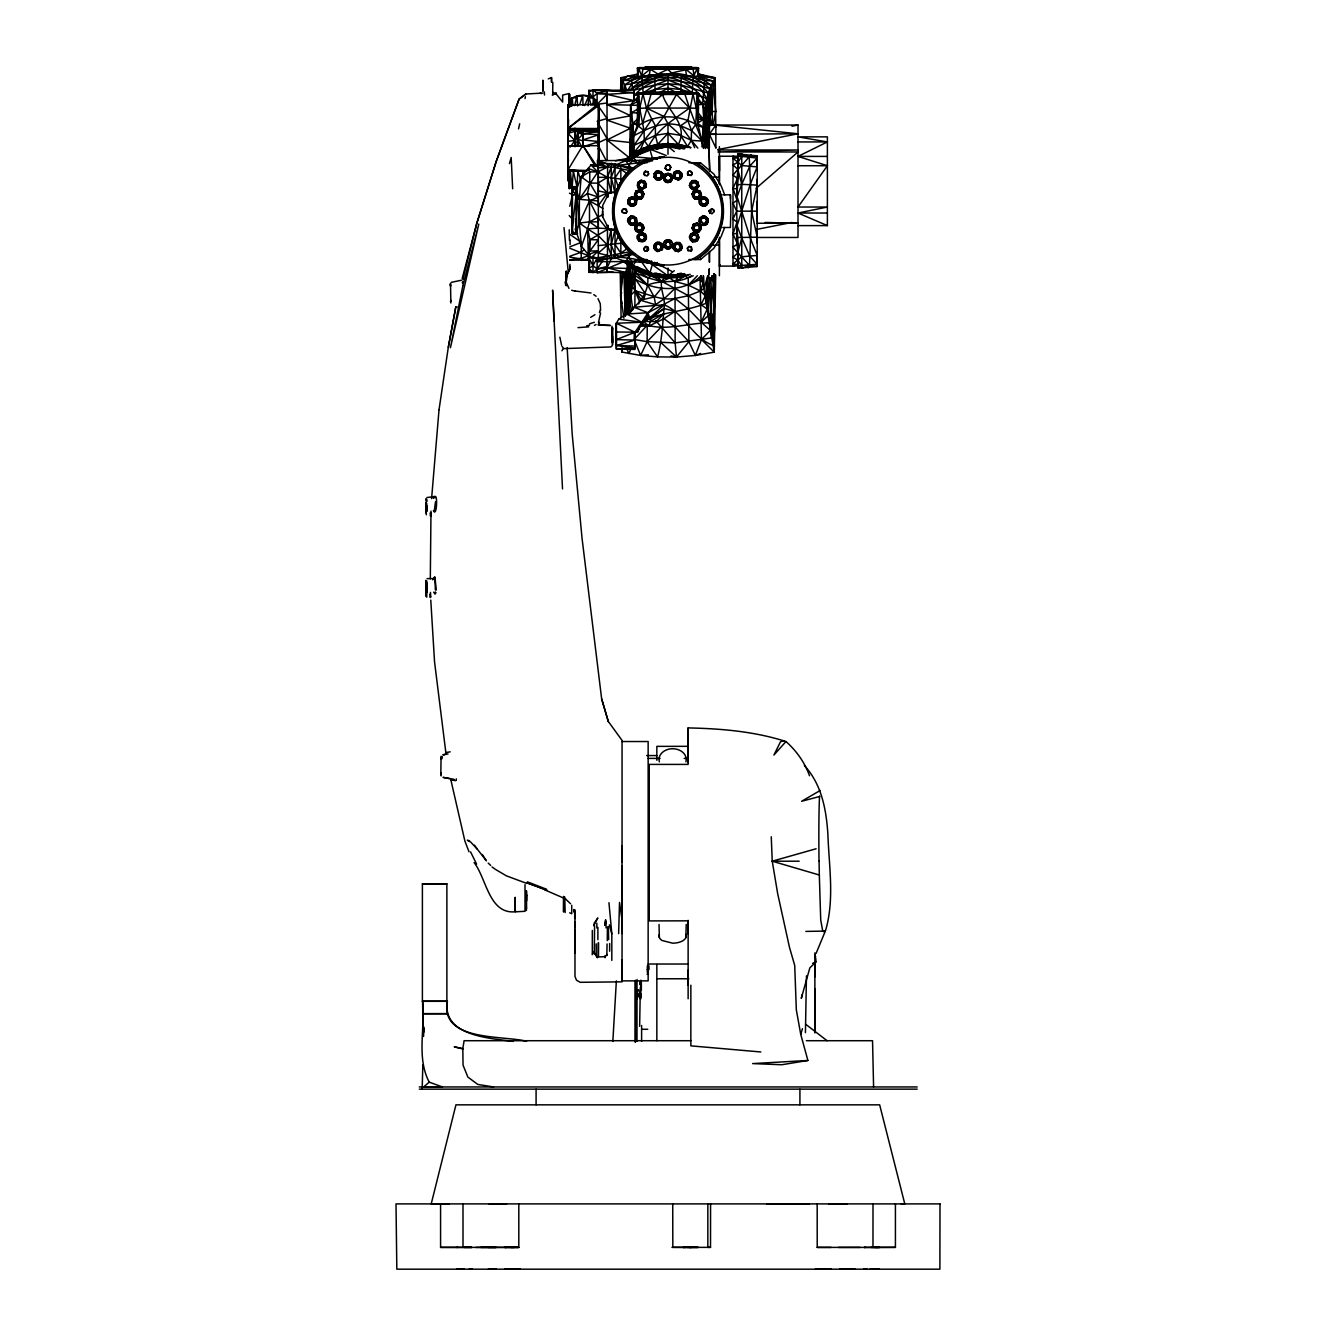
<?xml version="1.0" encoding="UTF-8"?>
<svg xmlns="http://www.w3.org/2000/svg" width="1336" height="1336" viewBox="0 0 1336 1336"><rect width="100%" height="100%" fill="white"/><g stroke="black" fill="none" stroke-linecap="round" stroke-linejoin="round"><path stroke-width="1.5" d="M422.393 1001.282L446.875 1001.282L446.875 883.781L422.393 883.781L422.393 1001.282L447.376 1001.282C442.066 1035.868 489.21 1038.139 513.007 1041.395M518.819 1203.903L518.802 1247.39L475.683 1247.423M526.568 894.669L526.568 908.346M567.917 180.293L567.917 105.277L597.943 104.124L599.179 105.11L598.912 131.429L574.981 131.312L567.95 133.349L567.917 180.293L569.821 184.485L569.604 180.577M570.088 266.465C570.188 271.442 565.529 274.999 566.38 280.527L566.898 274.782L570.088 268.97L569.887 264.328M576.2 190.347L576.183 187.107L571.875 186.606L571.891 196.075L571.875 186.606L576.234 186.723L576.417 232.481L579.356 222.978L589.493 200.968L587.489 193.503L589.76 183.082L589.76 171.876L588.157 168.453L597.843 171.977L607.462 177.321L620.856 179.057M576.234 190.514L576.234 186.723L576.601 233.149L572.192 233.065L571.875 186.606M576.484 232.998L572.075 232.915L572.142 187.341L573.344 171.075L567.917 169.989L567.917 145.858L599.179 145.657L599.163 161.489M576.551 191.298L576.551 187.424L572.259 187.508L572.259 233.149L576.601 233.149M574.981 952.952L574.981 930.106M574.981 927.685L574.981 921.89M574.981 146.81L575.014 130.277L567.917 128.456L567.917 105.277L571.674 106.295M577.703 146.309L577.72 130.861L575.048 131.73L574.981 145.724M582.863 176.987L582.863 171.041L567.917 169.989L567.917 126.92L567.95 133.349L574.914 140.497L576.066 145.908M599.079 160.036L598.227 124.181L599.179 105.11L598.912 131.429L568.067 129.943L567.917 128.456L599.179 105.11L598.261 131.529L582.863 133.8L582.863 146.826L582.897 131.329L582.813 146.876M597.877 939.692L597.893 927.384M599.062 160.637L599.179 105.11M588.809 255.126L588.859 272.36L607.078 272.327L607.028 260.487M612.506 327.788L612.506 344.688L612.506 327.788L612.472 329.658M622.042 959.966L622.042 981.843L580.225 982.311L576.501 980.24L574.981 976.482L574.981 909.816M622.042 933.513L622.042 866.062M622.042 861.92L622.042 845.688M615.311 160.788L629.607 157.965L630.592 104.976L633.999 100.634L633.999 90.147L632.412 87.675L631.711 80.243L637.606 76.185L637.539 68.052L659.733 66.8L698.461 68.052L698.294 76.119L693.033 77.321L672.409 73.697L638.007 76.436L624.697 84.853L624.38 90.681M623.561 261.388L647.793 277.788C649.38 296.392 632.763 309.952 618.768 319.204L616.313 323.245L616.347 348.98L634.984 348.045L634.984 335.854M635.368 1042.364L635.368 980.507M637.255 999.044L637.272 996.773M637.272 994.235L637.272 993.232M637.272 991.897L637.272 990.126L638.625 990.126L637.272 990.126L637.272 995.236M639.443 993.984L639.443 992.915L639.443 996.122M640.512 995.921L640.311 992.932L640.311 997.307L640.529 990.761L640.529 997.307L640.529 994.535M688.124 985.2L688.124 970.086M688.124 933.998L688.124 920.838L649.229 920.905L649.229 764.409L688.124 764.409L688.124 727.92C721.022 728.588 754.506 731.41 785.969 741.53C796.406 750.765 804.823 762.539 809.499 775.748M688.124 760.284L688.124 727.92M707.846 1203.903L707.83 1247.356L710.518 1247.373L710.568 1203.903M814.876 952.902L814.876 1031.108M872.976 1247.373L873.009 1203.903M865.494 1247.423L864.125 1247.44L895.421 1247.373L895.421 1203.903M425.967 502.586L426.334 514.828M426.802 511.304L426.718 503.355M566.28 285.804L566.297 273.763L566.28 278.139M567.917 175.016L568.501 145.457M567.934 162.374L567.917 169.989L570.288 172.043L567.917 172.678L567.917 145.858L588.892 146.325M568.368 108.867L567.917 105.277L567.917 128.456L599.146 128.523L598.144 148.747L599.012 161.122M576.801 187.741L572.192 187.424L572.075 232.915M576.868 232.781L576.801 233.883L572.443 233.733L572.192 187.424M576.217 190.163L576.234 186.723M625.098 90.998L588.859 90.38L588.825 96.042L588.859 92.017L593.05 89.896L607.028 89.796L607.028 139.963L629.607 157.965L632.813 123.413L630.592 104.976L637.873 101.419M604.991 925.163L605.609 919.919L604.991 925.163L606.076 921.473L606.026 927.902M607.062 943.951L606.828 955.541L606.761 954.288M640.529 995.37C640.529 987.521 640.529 1005.307 640.529 996.639M621.658 347.978L621.741 352.019L640.612 355.443L657.562 356.896C661.821 340.981 662.623 324.782 664.025 308.549C665.879 299.231 660.468 290.83 661.404 281.595L664.209 277.838L681.577 274.364M572.142 129.158L567.95 133.349L567.917 105.277L567.917 127.304M576.183 191.115L576.183 187.107L571.825 187.107L571.942 232.748L571.825 213.409M576.3 232.748L571.758 232.514L571.958 195.089L572.409 199.064M703.487 148.413L698.31 125.768L698.461 93.269L676.534 92.034L638.591 92.919L637.556 93.269L637.422 125.2L633.581 135.905L631.895 154.943L629.072 157.798M692.048 194.071L693.584 191.182L696.19 189.879L700.331 191.332L701.45 195.156L700.181 197.661L697.459 199.231L694.319 198.613L692.733 196.876L692.048 194.071L693.584 191.182L696.49 189.812M702.92 223.68L705.024 223.429L706.844 220.624L705.592 218.286L701.868 218.286L700.632 220.674L702.92 223.68L705.625 223.112L706.844 220.624M426.785 592.783L426.752 583.147M576.234 232.681L571.825 232.598L571.825 219.371M572.159 219.989L572.259 233.149L572.075 187.274C587.255 187.524 561.153 186.756 572.242 188.443M577.703 146.008L577.72 130.861L577.703 145.524M588.825 96.326L588.859 90.38L588.859 97.127M628.07 314.06L632.312 286.505L632.412 268.018L629.824 264.745L630.826 295.239L632.813 309.701M639.443 994.802C639.443 990.694 639.443 1001.582 639.443 994.802L640.295 994.585M647.325 969.518L647.325 972.307M425.95 505.993L425.933 509.868L426.067 501.768M588.825 96.092L588.859 92.017L597.125 104.325L607.028 102.972M609.617 951.215L609.667 943.533M634.85 307.531L635.184 270.256L623.261 261.221M637.272 990.945L638.224 990.176M634.316 331.745L634.149 339.461L647.108 341.665L657.562 356.896L676.5 357.046L695.355 355.443L714.259 352.153L709.165 322.861C688.708 322.794 668.033 330.911 647.259 325.199L647.108 341.665L640.612 355.443L648.361 354.775M568.435 161.021L567.967 153.206L567.917 172.678L570.288 171.325L586.187 171.175M607.279 940.594L607.412 927.1M639.76 984.682L639.794 981.643M680.892 93.136L681.176 75.384L697.993 76.453L711.186 85.103L712.656 124.649M629.306 314.027L634.049 307.247L664.126 304.775C684.55 313.158 692.232 337.674 712.84 345.289L714.226 273.913M719.336 183.533L719.403 146.593M552.703 91.933L552.82 82.415M631.978 252.554L615.028 258.332L598.328 259.284L598.344 163.042L615.028 163.994L631.978 169.772M427.069 508.782L427.102 506.945M620.639 91.432L620.822 77.738L637.94 73.998M577.703 131.396L582.83 132.932L582.897 131.329L582.83 132.932L577.703 132.732L577.703 131.396L575.014 130.277L599.196 129.124M609.299 229.926L616.531 229.942L609.299 229.926L602.603 216.683L602.77 205.293L609.299 192.401L616.497 192.417L609.299 192.401M624.613 90.664L624.697 84.853L620.822 77.738L624.43 77.956M629.406 219.672L630.308 223.112L632.529 223.747L635.101 222.127L634.867 219.121L632.83 217.684L629.523 219.371L633.164 217.785L635.051 219.421M700.866 200.517L701.767 203.957L703.989 204.608L705.909 203.74L706.811 201.252L705.441 199.031L702.719 198.647L700.866 200.517L703.087 198.53L705.709 199.248L706.861 201.636L705.625 203.99L701.767 203.957M806.46 975.848L805.424 1032.611M628.354 160.721L632.997 156.713L652.519 158.45L664.126 156.78L639.844 160.37L597.526 160.654L598.277 166.816L598.344 163.042L603.905 163.593M639.643 1026.315L640.328 987.237M694.67 147.678L691.296 140.347L691.463 130.494L687.906 120.758L692.983 94.004L698.461 93.269L651.1 92.201L637.556 93.269L662.572 94.555L692.983 94.004L696.323 108.283L698.31 125.768L702.92 127.204L705.458 148.58M655.725 320.724L661.287 326.936L647.108 341.665L675.148 342.884L711.504 337.958L715.311 296.809L714.142 281.913L707.779 275.817L707.228 309.117L709.165 322.861L714.877 274.431M715.729 275.066L714.259 352.153L701.483 339.544L700.081 279.491L701.049 275.917C683.665 293.202 655.425 291.164 635.602 279.308L633.865 279.491L632.312 286.505L641.347 300.066M569.487 106.195L569.604 100.3C576.183 93.52 589.56 93.52 596.123 100.3L596.207 104.074M594.32 952.451L594.57 925.731M719.469 237.274L719.436 266.114L732.996 266.098L737.806 264.595L732.996 263.877L741.764 256.796L757.211 255.426L750.114 237.708L737.088 196.642L738.207 154.041L757.211 155.828L757.211 266.499L738.207 268.252L736.704 211.155L738.123 156.228L719.436 156.228L719.469 184.819M756.894 170.34L757.211 166.883L741.764 165.53L737.956 162.19L732.996 164.946L737.806 169.338L732.996 175.183L737.555 178.423L732.996 188.343L737.288 188.994L738.207 154.041L741.764 156.412L757.211 158.032L756.794 166.065M569.437 240.447L569.22 229.809M422.176 1089.141L422.827 1064.842M423.562 1036.502L423.779 1028.403M569.52 106.83L569.604 100.3L569.904 105.995M597.359 166.749L597.526 160.654L607.396 163.911M685.886 937.588L686.22 924.445M709.717 251.352L709.433 262.274L709.132 252.053M426.769 511.27L426.769 505.542M563.642 896.372L563.575 912.037L563.608 896.723M616.364 980.875L612.84 1041.429M638.274 118.336L632.813 123.413L631.895 154.943L623.545 160.971M618.635 933.63L619.52 902.468L621.908 919.051M430.994 511.103L430.309 578.872M701.968 146.943C703.421 123.714 702.703 98.38 715.178 77.755L697.726 73.814L711.57 77.956L715.178 77.755L715.845 127.221M700.582 353.422L695.355 355.443L701.483 339.544L710.268 330.393L701.133 322.21L707.228 309.117L702.953 283.015L703.187 275.583M756.811 256.462L757.211 264.294L732.996 266.098L732.996 156.228L738.09 157.715L738.207 154.041L738.09 157.715L732.996 158.45L737.956 162.19M515.078 909.682L515.178 897.308L515.078 911.787C488.892 914.191 486.488 878.236 474.096 862.605M598.411 956.108L598.411 942.698L598.328 956.96L604.974 956.626L606.711 954.923M634.55 195.156L635.936 191.131L639.727 189.829L642.416 191.182L643.952 193.753L643.267 196.876L641.681 198.613L638.241 199.214L635.819 197.661L634.55 195.156L635.936 191.131M698.461 93.269L676.5 94.505L663.992 116.483L631.895 154.943L633.982 145.407L644.086 130.761L642.633 123.43L651.049 94.338L638.458 93.603L637.422 125.2L644.086 130.761L644.269 140.614L640.478 149.498L623.327 161.021M689.443 185.604L692.248 180.694L695.522 180.594L698.027 182.247L698.761 186.405L696.373 189.144L693.134 189.645L690.712 188.092L689.443 185.604L690.144 182.698L692.516 180.544M692.031 228.339L693.401 224.314L697.192 223.012L701.033 226.068L701.2 229.174L699.095 231.846L695.722 232.397L692.031 228.339L693.401 224.314M710.268 330.393L712.171 275.717M738.09 157.715L738.19 154.325L741.764 154.124L749.245 156.897L757.211 155.828M682.228 176.369L681.36 172.628L676.55 170.924L673.761 172.645L673.695 178.139L678.504 180.093L680.842 178.707L682.228 176.369L681.744 173.429L678.605 170.924M637.923 111.088L637.422 125.2L632.813 123.413L630.458 128.273L607.028 139.963L630.091 142.484L632.813 123.413L638.491 123.279M637.74 99.883L633.999 100.634L606.962 94.338L597.125 93.503L593.05 89.896L592.984 96.91L597.125 93.503L606.945 90.247L633.999 90.147L655.007 84.903L668 83.734L680.942 89.529L692.349 92.819L693.033 77.321L697.275 68.42L698.461 68.052L697.993 76.453L697.275 68.42L637.539 68.052L638.007 76.436L642.449 77.438L668 74.616L681.176 75.384L692.866 80.26L711.186 85.103M637.556 93.269L684.934 92.201L697.442 93.62L695.705 124.632L702.135 141.115L691.296 140.347L680.575 135.32L668 133.333L655.425 135.32L633.982 145.407L634.216 152.772C651.066 142.785 672.342 140.981 690.712 147.611M756.844 220.908L756.844 201.435M426.819 583.097L426.735 597.242M571.758 232.514L576.117 194.856L571.758 195.056L571.875 193.887M680.341 174.097L680.208 177.22L678.287 178.389L675.431 177.805L674.814 174.097L676.283 172.745L678.387 172.478L680.341 174.097L680.074 177.187L677.569 178.423L674.964 177.187M569.787 184.051L569.604 188.059L569.286 171.643L569.604 187.641L570.288 171.325L567.917 169.989L582.863 145.373L597.008 166.449M748.177 267.801L749.496 265.413L751.617 211.155L749.245 156.897L750.999 154.842M637.99 105.344L607.028 104.542L633.999 100.634L633.999 92.668L606.945 90.247L607.028 104.542L630.642 115.781L631.644 112.675L638.441 108.65M631.577 310.72L629.623 303.122L628.505 264.445L630.826 295.239L635.235 290.847C648.411 294.087 661.019 300.884 675.047 298.446L688.591 309.117L701.133 322.21L708.163 315.714L709.9 277.855L711.504 337.958M639.025 326.184L649.129 326.034L663.942 318.703L675.081 311.338L664.025 308.549L644.236 321.859L641.798 322.26L626.835 314.01L648.027 312.724L675.047 298.446L688.457 295.724L700.431 291.014L704.039 288.409L707.779 275.817L706.377 303.122C686.453 311.622 664.126 311.104 644.57 320.857M436.287 590.011L434.951 576.935M431.595 498.645L439.026 409.668M595.839 105.744L596.123 100.3L596.123 103.139M643.802 248.763L646.056 246.392L648.043 247.244L648.628 249.498L646.891 251.235L644.653 250.817L643.802 248.763L645.338 246.542L647.593 246.876L648.344 250.099L646.707 251.268L644.453 250.617L643.818 248.479M654.122 173.747L653.955 176.853L656.009 179.475L659.733 180.009L662.589 177.621L662.99 173.981L661.036 171.609L656.026 171.275L654.122 173.747L656.093 171.375L659.116 170.858M756.894 242.885L756.811 232.097M602.887 208.433L598.311 205.711L598.277 165.029L591.046 165.013L581.16 176.803L575.098 193.436M621.106 317.651L620.655 295.907L622.008 272.21M719.553 170.707L719.436 156.228M572.075 187.274L576.968 186.99L577.904 170.975L567.917 169.989L587.94 170.474M705.792 148.079L702.719 104.058L704.523 80.327L698.294 76.119L715.178 77.755L714.209 85.921M702.385 196.96L699.446 199.615L699.262 202.788L700.732 205.26L704.072 206.262L706.961 204.976L708.464 201.235L706.343 197.695L702.385 196.96L699.296 199.866L699.546 203.79L702.669 206.128L705.725 205.811L708.264 203.072L707.779 199.248L705.425 197.277L701.985 197.177M551.517 77.588L551.551 82.081L551.517 77.588L548.244 78.874M588.124 105.761L588.775 95.958L584.834 95.958M689.877 93.57L692.983 94.004L638.458 93.603L639.677 108.283L638.541 125.517L633.581 135.905L633.982 145.407M698.093 113.994L697.442 93.62L698.31 125.768C680.124 114.311 656.694 113.56 638.541 125.517L638.458 93.603M647.593 318.97L648.027 312.724L655.558 304.708L664.242 298.73L675.031 288.325L674.997 281.545L677.82 277.387L685.518 274.715M670.772 245.74L669.87 241.899L666.13 241.899L665.194 245.557L666.697 247.043C668.902 248.763 672.96 243.536 668.618 247.36M663.658 246.208L665.996 248.513L669.052 248.913L672.275 246.559L672.509 243.319L670.989 240.597L668 239.728L664.91 240.781L663.491 243.319L663.808 246.642L666.914 248.913L670.004 248.513L672.225 246.375L672.509 243.319L670.923 240.68L668 239.728L664.91 240.781M699.446 218.57L699.229 221.759L700.732 224.481L703.721 225.366L706.727 224.481L708.23 221.759L708.063 218.87L705.742 216.566C702.318 213.927 696.073 221.993 702.769 216.065M425.933 589.727L426.301 585.719M568.668 105.694L569.086 93.553L562.656 95.073L562.656 102.087L556.31 94.105M639.009 186.405L639.243 183.399L641.28 181.963L643.334 182.414L644.703 183.934L643.585 187.524L641.581 188.025L639.009 186.405L641.848 187.992L643.802 187.374L644.603 183.65L640.946 182.063L639.059 183.7L639.276 186.906M572.409 230.56L572.509 232.948M630.124 170.641L615.028 167.584L611.237 163.409L607.462 166.95L597.843 171.977L589.76 171.876L581.16 176.803L579.356 199.331L579.356 222.978L581.477 246.409L591.046 257.815L607.613 258.349M756.811 190.246L756.894 179.458M629.523 219.371L630.525 223.246M630.408 312.824L628.772 309.117L627.185 262.29M700.982 200.233L701.985 204.107M715.862 147.812L709.349 134.301L709.349 124.532L798.01 133.784L717.866 149.582M592.867 105.293L593.501 97.728L589.36 97.294M640.662 230.527L642.299 228.155L641.297 225.433L637.355 225.366L636.186 227.771L637.806 230.427L640.662 230.527L642.332 227.755M659.834 178.206L661.487 175.433L660.468 173.112L658.431 172.444L656.527 173.045L655.341 175.45L656.961 178.106L660.502 177.705L656.544 177.822M698.144 197.344L699.763 194.972L698.778 192.25L694.837 192.184L693.651 194.605L695.271 197.244L698.144 197.344L699.797 194.572M456.227 780.174L456.327 778.871M709.9 277.855L707.228 309.117L688.457 295.724L636.203 267.651M577.703 132.732L577.837 131.229L582.613 134.418L577.703 139.445L581.11 145.758M621.607 90.848L622.543 80.578L627.703 75.935L638.007 76.436L638.725 68.42L697.275 68.42C672.709 70.207 649.279 81.463 624.697 84.853L625.332 91.065M737.088 196.642L741.764 184.318L737.806 169.338M597.86 160.12L598.996 147.979L597.827 135.621M628.705 168.019L629.072 164.027L632.796 160.704L638.307 162.892L649.914 161.556M577.837 131.229L577.703 132.598L582.613 134.418M567.165 347.711L572.175 433.866L582.062 538.391L601.651 698.862L608.314 721.574L601.651 698.862M635.184 200.918L635.001 202.905L631.561 204.542L629.557 203.072L629.356 200.918C629.974 197.945 634.6 197.695 635.184 200.918L632.98 198.613M623.929 318.219L620.655 295.907L623.094 272.026M646.106 187.107L645.071 181.462L641.146 180.31L637.673 182.715L638.424 188.242L641.514 189.662L646.106 187.107L641.364 189.679L638.424 188.242M526.417 910.467L526.451 907.929M698.761 186.405L698.027 182.247M639.243 164.178L639.376 162.825L647.142 162.742M600.582 313.008L598.495 322.26L599.864 324.798M712.84 345.289L714.71 328.238L713.274 315.647L710.852 312.874L708.163 315.714M611.237 163.409L611.237 192.885L607.462 192.852L589.493 200.968L589.493 221.859L587.606 228.907L589.961 239.745L588.291 254.525L598.277 250.951L591.046 257.815L598.277 257.731L630.124 251.686M756.794 240.797L757.211 237.207L751.617 211.155L757.211 185.119L756.777 181.529M636.37 203.99L636.771 200.567L635.368 198.029L632.279 196.96L629.223 197.928L627.77 200.567L628.02 203.74L630.258 205.761C633.681 208.399 639.927 200.333 633.231 206.245M670.655 245.907L669.87 241.899M699.63 218.336L699.229 221.759L700.815 224.398L703.721 225.366L706.644 224.398L708.23 221.759L707.98 218.57M714.109 306.963L715.311 296.809M571.274 105.661L572.242 97.728L576.1 97.728M700.782 305.259L705.308 295.841L707.779 275.817M688.858 259.568L700.448 259.551L700.615 258.215M756.727 214.962L756.861 207.765M756.944 237.457L798.01 237.457L798.01 125.033L715.862 125.033L709.349 134.301L707.579 147.778L703.554 119.422L698.411 113.209M426.835 590.312L427.102 588.424M700.314 163.693L700.448 162.775L688.858 162.742M645.939 187.357L646.39 184.201L644.987 181.546L641.113 180.16L637.673 182.715M439.043 409.668L448.311 347.276L455.643 307.798L448.311 347.276M622.81 92.401L622.543 80.578L631.711 80.243L649.363 74.916L650.215 69.121L692.983 68.787L694.169 75.968L685.552 69.121L642.983 68.787L641.681 75.985L643.167 93.002L655.074 89.529L668 83.734L680.993 84.903L708.247 93.119L710.451 115.28L708.798 118.971C709.065 96.125 688.424 81.279 668 77.054C653.588 76.269 641.046 84.485 628.438 90.23M656.009 179.475L659.433 180.126L662.489 177.888L662.99 173.981M678.588 251.535L675.281 251.001L672.96 248.279L673.561 244.404L676.216 242.467L679.49 242.567L681.577 244.571L682.279 247.477L681.009 249.982L678.287 251.569L675.097 250.867L672.926 247.945L673.695 244.121M493.552 1086.953L477.787 1084.431L467.884 1077.083L463.041 1065.143L462.824 1048.66L464.076 1040.711L690.846 1040.711M666.13 180.427L664.86 178.055L666.13 175.534L668.818 174.983L670.722 176.669L670.923 178.64L669.169 180.828L666.13 180.427L664.894 177.855M430.593 596.44L430.225 597.543L429.858 594.269M425.933 596.157L425.967 584.032L426.334 596.307M575.766 191.349L576.434 187.274L576.434 191.349M653.772 247.828L654.256 244.889L656.56 242.534L659.45 242.384L662.205 244.004L662.305 249.598L657.496 251.552L655.158 250.166L653.772 247.828L654.64 244.087L657.395 242.384M713.424 124.615L715.645 111.422L713.173 81.028L698.294 76.119M441.097 772.96L441.097 775.915M462.356 283.165L462.657 281.445M602.62 260.938L597.125 268.987L592.984 272.527L588.859 268.837L589.877 263.075M655.475 248.079L656.026 244.989L658.431 243.904L660.819 244.989L661.42 246.893L660.435 249.248L657.713 249.849L655.308 247.377L656.51 244.521M637.856 182.481L637.272 185.687L638.641 188.51M645.038 325.349L649.129 326.034L650.966 318.569L664.025 308.549M574.981 142.635L577.703 141.983L574.981 131.362L574.914 140.497L567.95 141.282L568.602 119.722M670.889 174.198L672.793 177.772L671.09 181.546L668 182.598L665.044 181.629L663.174 178.039L665.111 174.198L668 173.363L670.889 174.198L672.843 178.122L670.772 181.88L666.948 182.548L664.393 180.861L663.257 177.588M525.031 98.563L525.399 96.693M645.338 171.175L643.935 174.131L644.937 175.567L643.919 172.945L645.338 171.175L647.876 171.643L648.578 173.964L647.259 175.734M691.564 250.634L691.063 246.742L688.741 246.592L687.422 248.362L688.124 250.667L691.564 250.634L687.739 250.266M598.277 200.968L579.356 199.331L576.417 189.846L579.356 222.978L587.606 228.907L588.291 254.525L589.961 250.951L589.961 239.745L607.462 229.475L608.298 225.4M621.741 352.019L622.526 348.245M637.021 979.555L636.988 1041.345M441.982 758.681L442.383 756.744M643.952 193.753L641.48 198.697M553.071 92.234L552.403 95.24L556.394 92.935L554.707 94.238M670.071 169.572L670.655 167.033L669.236 164.979L666.13 165.564L665.245 168.403L667.566 170.206L670.071 169.572L667.399 170.39L665.245 168.403M450.549 286.221L450.516 283.299L450.85 303.021M518.518 128.857L519.687 123.814M434.551 497.61C437.523 491.264 437.156 514.727 434.133 511.688L435.536 501.635M642.633 123.43L639.677 108.283L642.983 94.004L647.977 93.72M515.362 910.551L515.362 911.837L525.015 911.286L525.015 884.632M574.714 105.611L576.968 95.958L580.909 95.958M569.754 206.262L572.543 194.638L569.453 193.186M441.147 773.277L440.796 774.663L441.097 756.276M575.098 228.89L581.477 246.409L587.606 228.907L598.328 228.089L615.028 229.207L611.237 244.939L615.028 254.742L620.856 256.579L633.832 254.408M588.825 253.706L588.859 257.815L592.984 265.58L597.125 268.987L607.095 267.751L626.684 268.452L625.682 272.577L626.651 314.812M644.202 297.978L645.288 293.536L635.602 279.308M689.994 147.628L678.354 144.388C688.908 124.215 667.532 111.79 662.572 94.555L650.448 93.687L651.049 94.338M637.522 332.196L641.798 322.26L616.313 323.245L616.33 331.996L637.522 332.196L641.798 322.26L648.027 312.724L634.049 307.247M802.235 994.619L801.299 998.376L809.833 967.882L816.096 961.77L815.261 955.14M433.933 579.006L434.4 577.152M430.944 514.961L430.426 516.097L430.225 512.907M737.088 225.717L737.806 252.988L732.996 257.38L737.923 260.102L741.764 265.914L738.207 268.252L737.773 252.638L741.764 238.008L737.088 225.717L750.114 184.618L757.211 166.883L756.694 168.069M637.856 197.344L636.237 194.972L637.222 192.25L641.163 192.184L642.349 194.605L640.729 197.244L637.856 197.344L636.203 194.572L637.222 192.25M640.445 240.096L638.808 237.724L639.81 235.002L643.752 234.919L644.921 237.34L643.301 239.996L640.445 240.096L638.775 237.307L639.81 235.002M662.305 249.598L663.057 246.893L661.988 243.803M692.749 187.775L691.13 185.403L692.115 182.681L696.056 182.614L697.242 185.036L695.622 187.675L692.749 187.775L691.096 185.003L692.115 182.681M695.338 230.527L693.701 228.155L694.703 225.433L698.644 225.366L699.813 227.771L698.194 230.427L695.338 230.527L693.668 227.755L694.703 225.433M639.677 108.283L646.457 108.066L662.572 94.555L670.421 93.253L683.498 93.42L684.934 92.201M509.467 163.627L511.187 157.464L512.657 188.727M677.302 274.114L684.75 273.696L668 275.901L649.764 273.279L652.519 263.877L660.268 264.728M636.337 218.269L636.838 221.425L635.669 224.014L632.663 225.383L629.306 224.381L627.569 221.141L628.488 218.085L631.093 216.165L633.965 216.432L636.454 218.553L636.704 222.31L634.266 224.966L631.026 225.283L627.519 220.841L628.488 218.085L631.093 216.165M807.896 1060.483L752.619 1063.59L781.861 1064.742L807.896 1060.483L800.748 1034.365L802.435 1028.703M621.875 303.506L620.655 295.907L621.674 292.567M650.548 273.579L636.988 271.141C631.11 280.71 635.251 292.434 639.744 301.736M705.308 295.841L700.431 291.014L702.953 283.015L701.049 275.917M673.912 172.377L672.943 175.433L673.695 178.139M719.436 266.114L719.937 264.545M675.431 177.805L674.814 174.097M436.004 592.6L434.968 594.203L434.434 593.05M737.806 252.988L732.996 247.143L737.555 243.904L732.996 233.984L736.988 222.143L732.996 218.987L736.704 211.155L732.996 203.339L736.988 200.183L732.996 188.343M563.207 348.663L561.922 350.784M579.757 104.442L582.863 95.324L582.93 105.344M590.028 254.374L588.859 257.815L588.842 253.823M675.482 249.281L674.546 246.392L676.283 244.204L678.254 243.904L680.158 245.39L680.441 248.062L678.17 249.865L674.981 248.68L674.83 245.59M631.694 160.403L632.997 156.713L642.783 150.283L668 143.57L687.89 147.528M696.908 235.954L696.106 239.695L692.248 239.728L691.079 237.541L693.451 234.334L696.908 235.954L697.041 238.092L695.889 239.829L691.981 239.461L691.063 237.173L693.785 234.284M599.413 312.49L600.248 310.169M630.943 348.295L629.022 353.589L626.367 348.095M618.919 233.867L615.028 244.505L620.856 253.122L627.536 248.396M633.832 167.918L620.856 165.748L615.028 167.584L611.237 167.033L607.462 177.321L611.237 192.885M615.028 167.584L611.237 177.387L615.028 193.119L615.028 163.994M692.716 241.899L690.328 239.929L689.493 236.973L690.762 234.167L693.451 232.681L697.225 233.633L698.878 237.324L697.693 240.296L695.405 241.866L692.165 241.549L689.376 236.956L690.762 234.167L693.434 232.581L697.492 233.8L698.895 237.624L696.958 241.131L692.165 241.549M724.696 227.487L721.022 236.773L713.775 248.379L700.448 259.551M625.749 213.242L622.376 212.407L622.092 210.487L623.595 208.884L626.15 209.284L626.768 211.973L625.632 213.292L622.325 212.29L622.175 210.303M569.821 260.153L588.308 260.119L588.809 258.917L588.308 255.66L569.821 248.262M569.821 257.13L588.308 260.119L588.809 258.917L588.859 268.837L588.775 258.967L581.244 260.386L581.244 242.367L569.57 234.084M697.542 98.43L702.719 104.058L704.506 111.556L707.579 147.778L708.798 115.28M816.096 953.37L825.331 931.092L805.842 931.409M638.675 303.973L640.261 300.183L654.222 297.01L661.37 288.376M593.568 951.7L597.476 957.611L593.568 951.7L592.316 954.672L592.316 930.424M584.617 105.527L588.775 95.958L591.03 105.344M435.269 591.931L434.768 593.1L433.699 592.182M737.422 184.852L741.764 184.318L749.88 165.998L757.211 158.032M696.19 189.879L700.047 191.115L701.433 194.872L700.181 197.661L697.459 199.231M682.279 247.193L681.009 249.982L678.287 251.569M648.344 250.099L646.34 248.847M610.602 260.286L607.095 267.751L607.028 272.394L597.125 272.678L597.125 258.165L592.984 265.58L588.859 268.653L592.984 272.527L592.984 257.664M664.86 178.055L666.13 175.534M663.174 178.039L665.111 174.198M615.378 192.401L624.48 175.751L631.21 169.021C606.962 190.246 606.661 232.28 631.21 253.306L620.405 240.43L615.378 229.926M598.127 325.032L599.48 322.277M700.632 220.674L701.868 218.286L703.721 217.751L705.725 218.436L706.844 221.258M630.392 254.642L625.665 261.572L597.526 261.656L598.277 257.314L597.526 261.656L607.295 258.416M642.566 299.047L645.288 293.536M637.74 990.945L637.272 991.88L637.856 990.744M692.182 173.73L691.096 171.509L688.858 171.158L687.339 173.112L687.923 175.15L691.263 175.383L692.182 173.73L691.096 171.509M682.228 176.118L678.488 180.009L673.578 177.905M432.764 579.857L433.649 578.271M738.14 265.931L738.157 266.816M669.47 170.039L670.655 167.033M691.163 175.484L692.315 173.463M635.184 221.409L634.166 223.145L630.308 223.112M630.408 199.131L629.557 203.072M665.111 240.564L663.491 243.319L663.808 246.642M666.13 241.899L665.261 245.74M433.398 498.378L434.835 496.458L435.302 497.576M651.851 161.339L653.905 157.932L659.951 157.431M617.265 165.397L638.307 162.892L639.844 160.37M690.745 147.695L687.556 146.492L691.296 140.347L680.642 125.734C664.009 120.457 647.96 128.172 633.581 135.905L632.813 123.413M629.49 197.778L627.77 200.567L628.02 203.74M426.835 497.56L434.835 496.458M642.983 94.004L646.457 108.066L663.992 116.483L668 123.847L668 133.333L657.663 144.388L640.478 149.498L648.444 146.492C657.162 129.275 674.413 119.054 689.543 108.066L696.323 108.283M596.474 166.365L591.046 165.013L597.843 171.977L579.356 199.331L587.489 193.503L598.277 197.077L589.76 183.082L581.16 176.803M737.99 162.307L741.764 156.412L738.14 156.379M659.9 274.047L649.764 273.279L632.997 265.613L636.186 260.67M674.58 174.832L677.569 172.361L680.575 174.832M612.456 345.456L610.886 346.942L563.825 348.613L562.005 346.341M628.104 89.612L632.078 83.717L642.449 77.438M644.086 130.761L651.834 119.255L646.457 108.066L689.543 108.066L695.705 124.632L691.463 130.494L680.642 125.734L687.906 120.758M674.546 246.392L676.066 244.154L678.738 244.054M708.999 210.921L711.921 208.65L713.541 209.802L713.841 211.89L712.171 213.593L710.017 213.075L708.999 210.921L710.084 213.159L712.171 213.593M634.984 332.246L616.313 323.245L616.33 345.573L634.984 340.062L634.984 331.812L634.984 349.431L616.347 348.98L616.313 332.848L616.33 339.645L634.984 332.246L641.798 322.26L618.768 319.204M570.255 147.043L574.914 140.497L574.964 145.591M827.385 165.731L798.01 207.03L827.385 207.03L798.01 213.025L827.385 225.617L827.385 136.857L798.01 136.857L827.385 141.933L798.01 156.412L827.385 165.731L798.01 165.731M737.923 260.102L737.288 233.332L732.996 233.984M569.086 93.553L569.086 100.233M696.373 189.144L698.795 186.055M670.889 167.551L669.47 165.297L666.781 165.096L665.295 167.067L665.629 169.154M636.921 223.563L634.65 228.105L635.719 230.827L638.558 232.364L642.082 231.546L643.919 228.239L643.267 225.433L640.796 223.279L636.921 223.563L640.796 223.279M669.169 180.828L670.923 178.64L670.789 176.636L668.618 174.899L665.996 175.667M690.662 251.151L692.081 249.381L691.063 246.742M661.454 175.834L660.802 173.463L656.945 172.761L655.492 176.352L656.961 178.106M642.299 228.155L641.647 225.784L637.773 225.083L636.32 228.673L637.806 230.427M699.763 194.972L699.112 192.601L695.254 191.9L693.801 195.49L695.271 197.244M756.56 185.904L757.211 185.119L741.764 184.318M554.106 92.702L555.075 93.687M640.896 325.834L644.236 321.859L648.027 312.724L649.597 318.068L650.966 318.569L646.975 318.402M622.092 210.487L623.595 208.884M640.729 197.244L642.198 195.49L640.746 191.9L636.888 192.601M643.301 239.996L644.787 238.242L643.334 234.635L639.46 235.353M695.622 187.675L697.091 185.938L695.639 182.331L691.781 183.049M698.194 230.427L699.68 228.673L698.227 225.083L694.353 225.784M637.155 223.513L634.967 226.068L634.683 228.957L636.771 231.729L640.428 232.364L643.301 230.126L643.869 227.27L642.649 224.531L639.961 223.179M749.245 156.897L737.773 169.705M625.632 213.292L626.868 211.873L626.15 209.284M785.969 741.53L773.911 755.057L780.491 741.797L783.981 740.645M611.237 258.917L611.237 229.441L607.462 245.006L598.277 253.172L607.462 255.376L611.237 258.917L615.028 254.742M647.259 325.199L634.149 339.461L640.612 355.443M462.907 278.974L476.735 223.446L496.157 161.522L519.103 99.081L525.9 94.004L542.95 93.069M697.375 275.734L688.324 285.086L688.875 341.665L695.355 355.443M695.722 232.397L699.062 231.796L701.383 226.836L699.88 224.364L696.891 223.029L693.134 224.531M626.4 160.821C641.748 146.459 665.077 143.152 685.034 147.595C664.71 145.307 641.397 145.257 626.116 161.238C641.564 146.593 664.794 143.052 685.034 147.595M626.617 161.305L632.412 155.794L649.463 148.012L632.396 155.811M626.567 160.437C641.865 148.129 663.007 142.551 682.245 147.595M649.597 318.068L664.126 304.775M598.144 148.747L598.996 147.979M691.58 247.16L689.226 246.442L687.272 248.195L688.124 250.667M584.25 249.515L581.244 252.203L569.821 256.245M565.161 912.521L564.761 897.007M824.028 931.927L825.564 930.574C834.733 899.412 828.904 865.695 827.869 833.764C826.149 809.148 821.64 784.315 804.339 765.495M756.159 188.276L798.01 151.97L717.916 151.97L798.01 149.983L717.916 149.983M419.253 1086.953L442.4 1086.936L429.223 1082.16L423.646 1086.953L917.181 1086.953M696.073 259.518C731.727 239.294 731.761 183.065 696.106 162.825M686.403 74.883L685.552 69.121L667.816 69.355L657.93 74.048L650.215 69.121L641.681 75.985L638.725 68.42L667.816 69.355L672.409 73.697C686.453 72.929 699.813 79.041 709.75 88.71L710.451 115.28L712.171 111.589L709.75 88.71C685.752 81.663 655.759 72.779 633.999 90.147L633.999 95.674C652.452 74.833 690.278 68.871 708.247 93.119L708.798 118.971C709.149 104.926 706.995 90.18 692.699 83.734C682.178 77.538 670.188 73.897 657.93 74.048L642.633 80.394L632.412 87.675M633.999 100.634L638.591 96.81M674.313 270.707L668 275.901L648.962 262.257M567.917 128.456L597.943 104.124L599.163 141.583L584.684 146.242M662.422 249.364L657.512 251.469L653.772 247.577M650.682 92.986L655.074 89.529L668 88.226L680.942 89.529L685.752 93.386M626.183 160.904L642.132 148.713L668 143.57L683.514 147.695M628.805 161.422L632.045 158.967M579.356 222.978L589.493 221.859L602.803 214.562M673.561 244.404L676.216 242.467M637.99 154.091L642.917 150.601L652.553 148.58M643.167 93.002L655.007 84.903L668 80.06L680.993 84.903L692.349 92.819M628.788 161.038L633.665 157.748M623.578 161.122L642.132 148.713L642.783 150.283L652.486 148.346M626.333 161.272L629.623 159.067M628.738 161.122L631.961 158.967M525.9 94.004L519.103 99.081L496.207 161.539L476.768 223.463L462.189 278.439L463.575 278.857M598.227 124.181L599.179 123.58L599.096 134.619L582.863 139.929L599.163 141.583M541.347 93.704L540.328 92.835M691.597 171.91L689.56 170.958L687.856 172.027L688.124 175.367M673.761 172.645L676.55 170.924L679.439 171.075M635.151 275.333L647.659 285.086C661.721 279.057 678.137 284.635 691.28 275.884M589.76 183.082L597.943 183.132L607.462 177.321L598.277 177.321M698.528 116.683L703.554 119.422L697.492 123.129L702.92 127.204L704.272 147.561M590.662 317.317L594.938 314.711M820.154 790.495L801.617 801.283L819.586 796.506M650.448 321.458L663.959 313.626L656.36 321.625L642.967 321.425L649.129 326.034L641.046 324.18M594.42 325.399L596.056 324.481M638.307 162.892L653.905 157.932L657.429 159.285M602.569 258.867L597.526 261.656L597.459 257.698L590.98 257.731L594.654 257.096M656.41 274.548L668 276.969L674.997 281.545L688.24 274.548M658.798 93.019L668 88.226L677.202 93.019M656.026 244.989L658.431 243.77L660.819 244.989M614.944 257.18C626.751 264.511 640.979 259.952 653.721 264.361L657.395 262.507M597.125 272.678L625.499 260.921M623.545 261.472L635.184 270.256L636.036 273.062L647.793 277.788L651.083 276.201C663.959 278.539 677.82 279.057 690.194 274.298M597.125 143.253L607.028 138.694L598.11 123.096M636.186 161.656L632.997 156.713L649.764 149.047L668 146.426L684.75 148.63L677.302 148.213M812.622 963.356L816.096 961.77M451.317 282.33L461.688 280.193M647.793 277.788L661.404 281.595L669.987 277.871M649.496 260.737L637.94 259.368L632.696 261.622L628.605 258.232L617.015 256.896M594.37 322.26L589.577 323.83M615.111 165.13L625.732 160.754L630.726 167.601M648.895 159.919L652.519 158.45L649.764 149.047L659.9 148.279M646.741 262.858L651.434 260.954L653.721 264.361L660.719 265.68C649.78 263.559 639.744 259.351 628.605 258.232L628.421 254.257M684.917 276.201L688.19 277.788L693.234 275.767M635.669 191.349L639.727 189.829M569.821 246.859L581.244 242.367M632.997 156.713L648.21 150.951M757.211 266.499L749.496 265.413L741.764 268.202L741.764 154.124M664.91 174.415L668 173.363L671.09 174.415M698.828 196.843L694.854 196.96M641.347 230.026L637.372 230.143M665.996 242.033L670.004 242.033M444.454 754.389L443.185 754.807L444.454 754.573M629.306 157.915L633.18 156.663M660.268 147.862L668 145.34L679.64 147.578M641.998 232.598L637.305 235.804L637.439 238.743L639.092 241.248L642.549 241.933L645.388 240.38L646.507 236.823L644.987 233.934L641.998 232.598L645.672 234.401L646.424 238.509L644.336 241.298L639.092 241.098L637.439 238.743L637.406 235.821L639.243 233.499L642.299 232.581M691.263 175.383L687.923 175.15M629.223 197.928L632.279 196.96L635.368 198.029M641.146 196.96L637.172 196.843M696.039 187.407L692.065 187.274M643.735 239.712L639.76 239.595M698.628 230.143L694.653 230.026M651.183 159.435L652.669 158.967M622.543 80.578L637.606 76.185M633.999 95.674L641.33 93.537M669.937 180.41L665.996 180.293M597.125 121.359L607.028 118.537L598.227 105.895M800.748 1034.365L796.323 1009.882L794.72 965.427L789.459 947.274L777.652 893.517L772.241 861.202L816.112 848.761M644.436 171.693L648.261 172.06M597.125 268.987L607.028 266.449M630.275 199.281L633.314 198.513M713.841 211.89L713.541 209.802M586.654 325.817L589.56 325.199M620.856 243.269L598.277 245.624M656.41 147.778L667.983 145.357L656.36 147.578M679.573 274.548L668 276.969L658.18 277.387L642.783 272.043L646.824 272.043M656.076 148.997L668 146.509L679.924 148.997M673.962 274.581C656.828 278.406 637.806 272.861 625.198 260.637M434.3 511.571L433.382 510.703M650.866 149.916L643.251 151.419L635.268 156.696L643.251 151.419L646.691 150.834M656.577 148.78L668 146.509M638.241 199.214L641.681 198.613M693.134 189.645L696.574 189.044M673.711 274.682L668 275.817L662.289 274.682M677.519 273.93L681.327 273.179M791.997 126.219L798.01 125.033M755.942 229.541L791.997 222.444M678.22 66.817L645.171 67.184L691.697 67.234L668.518 68.386L638.858 67.652L697.342 67.685L645.171 67.184L648.845 67.668M630.642 115.781L607.028 120.123L630.458 128.273L631.644 112.675L637.69 112.976M450.182 751.834L445.69 752.619M443.051 754.823L448.011 753.955M684.266 274.398C664.359 279.608 641.38 275.433 626.15 261.104L629.623 263.259M623.327 209.017L626.584 209.752M656.51 158.416L660.335 157.865M650.448 93.687L676.5 94.505L689.543 108.066L684.917 94.338L686.303 93.72L652.553 93.386L651.1 92.201M569.821 259.869L581.244 258.316L588.308 255.66L588.308 260.119M656.076 273.329L668 275.817L685.034 274.732C664.794 279.308 641.564 275.734 626.116 261.088M685.034 274.732C664.794 279.358 641.647 275.567 626.166 261.104M697.359 104.742L705.659 104.208L708.798 131.128M639.226 994.402L640.529 994.251L637.055 994.251M676.534 92.034L665.478 93.336L651.233 92.986M654.456 158.232L660.268 157.598M598.328 259.284L605.759 258.533M598.277 167.785L611.237 167.033M612.923 271.809L607.078 272.327L625.682 272.577L628.772 309.117M427.102 578.638L434.167 578.571M571.841 194.689L571.791 189.862L576.133 189.495L571.825 187.107M709.349 134.301L798.01 133.784M621.04 91.533L625.098 91.232M713.624 245.39L719.403 244.956L719.336 238.793M578.004 327.637L588.692 326.852M633.999 92.668L606.962 94.338L597.125 104.325L597.125 93.503L607.028 93.153M656.56 242.534L659.45 242.384L662.205 244.004M715.645 111.422L712.171 111.589L713.173 81.028L704.523 80.327L693.033 77.321M711.52 211.121L709.049 211.222L711.921 208.65L713.725 210.136M737.422 237.507L757.211 237.207L756.56 236.472M692.248 180.694L695.522 180.594L698.16 182.514M690.111 93.069L697.308 92.902M691.697 67.234L651.216 67.752M582.863 171.041L586.638 170.958M690.478 68.203L698.461 68.052M572.142 232.998L576.417 232.915M568.117 146.292L574.964 146.192M572.76 233.8L577.653 233.8M455.76 780.675L450.75 779.79L454.09 780.374M689.393 67.769L697.342 67.685M875.097 1269.183L879.305 1269.183L869.97 1269.183M488.375 1247.423L496.057 1247.423L480.76 1247.423M671.941 1247.356L710.518 1247.373M878.537 1269.183L875.998 1269.183M684.717 93.002L662.973 92M688.124 746.323L656.844 746.373L656.844 760.318M464.327 1247.44L471.942 1247.423L440.579 1247.39L440.579 1203.903M518.351 1247.407L440.579 1247.39M688.992 1247.44L698.227 1247.423L683.197 1247.423L684.199 1247.423M838.423 1247.423L895.421 1247.373M875.013 1247.423L879.522 1247.423L871.222 1247.44M458.448 1269.2L456.645 1269.183L464.327 1269.183M826.5 1269.183L815.394 1269.183M827.869 1269.183L831.326 1269.183L828.988 1269.183M841.596 1269.183L839.943 1269.183L855.207 1269.183M589.627 97.728L593.501 97.728L594.47 105.377M708.798 124.532L715.862 124.532L715.862 147.962M704.506 111.556L707.495 134.301L715.862 134.301M798.01 141.933L827.385 141.933M798.01 156.412L827.385 156.412M722.793 194.839L730.408 194.839L730.842 211.155L730.408 227.487L722.793 227.487M736.704 211.155L757.211 211.155M798.01 213.025L827.385 213.025M598.277 221.859L589.493 221.859L598.328 228.089L598.161 217.952L589.493 200.968L598.311 205.711L607.462 192.852L597.943 183.132M756.944 223.246L798.01 223.246L765.161 222.444M798.01 225.617L827.385 225.617M589.961 239.745L598.277 239.745L589.961 250.951L598.277 250.951M639.243 258.149L639.376 259.501L647.142 259.568M626.4 261.505L629.306 264.411L647.659 273.763L651.734 273.763M622.042 741.53L648.144 741.53L648.144 980.875L622.042 980.875L622.042 740.378L608.331 721.49M646.657 755.575L656.844 755.575M648.144 758.397L660.134 758.397M684.132 758.397L688.124 758.397L688.124 762.555M771.256 836.77L772.241 861.202L799.178 861.202M422.393 883.864L446.875 883.864M648.144 964.024L688.124 964.024M656.844 978.77L688.842 978.77M641.614 1029.288L647.76 1029.288M806.36 1040.711L872.542 1040.711L873.594 1086.953M419.287 1089.141L917.181 1089.141M448.996 1203.903L431.211 1203.903L455.943 1104.839L879.656 1104.839L904.789 1203.92L901.215 1203.903M489.06 1203.92L506.661 1203.903M766.747 1203.903L809.416 1203.936M510.719 1247.423L518.919 1247.44M817.198 1247.423L831.159 1247.423M456.645 1269.183L458.949 1269.183M598.344 163.042L607.462 166.95L598.277 165.029L590.98 165.096L594.603 166.182M828.771 1203.903L847.375 1203.936M860.317 1247.423L817.215 1247.39L817.181 1203.903M514.076 1247.423L504.791 1247.423L506.227 1247.423M867.131 1269.183L863.958 1269.183L865.411 1269.183M515.846 1269.183L520.188 1269.183M469.086 1269.183L471.942 1269.183L470.723 1269.183M488.375 1269.183L495.94 1269.183L494.771 1269.183M506.377 1269.183L519.904 1269.183L518.435 1269.183M691.697 1247.423L672.826 1247.356L672.726 1203.903M456.762 1247.423L457.931 1247.423M575.332 187.725L572.392 187.658L572.443 233.733M638.591 92.919L645.923 93.069M697.693 119.288L703.554 119.422M616.33 339.645L634.984 340.062M670.388 68.019L683.731 68.002M634.984 346.041L616.33 345.573L634.984 348.045M677.82 277.387L668 277.053L647.659 273.763M601.217 325.149L610.418 325.45L599.029 325.065M639.192 996.873L640.529 996.923M582.863 133.8L599.096 134.619L598.261 131.529L594.403 131.145M630.792 216.215L633.965 216.432L636.454 218.553M574.563 290.931L591.063 293.001M713.608 176.936L719.403 177.371M649.363 74.916L654.824 75.384L655.108 93.136M760.819 1051.966L690.846 1045.854L690.846 985.2M647.041 974.144L647.993 974.228M581.093 96.409L576.968 95.958L577.636 105.928M668.818 247.294L665.194 245.557M633.514 206.145L630.258 205.761L627.937 203.456M702.485 216.181L705.742 216.566L708.063 218.87M526.551 1041.345C504.056 1035.066 439.544 1042.063 447.376 1001.282M664.126 265.547L648.895 262.407M693.451 234.334L697.025 236.255M706.861 98.413L697.709 95.324M694.319 198.613L697.759 199.214M650.114 272.093L643.251 270.891L632.412 266.532L626.617 261.021M456.511 306.913L455.66 306.762L457.096 307.013M453.99 779.305L443.051 777.368L449.581 778.637M650.866 272.41L643.251 270.891L636.871 266.682M654.673 273.179L658.481 273.93M654.423 274.364L668 277.053L668 268.068M671.006 355.944L676.5 357.046L688.875 341.665L675.114 326.919L663.942 318.703M598.277 190.931L607.462 192.852L608.298 196.926M646.774 272.527L642.917 271.726L637.99 268.235M462.824 1048.66L454.19 1046.806L462.891 1048.96M573.946 233.249L576.801 233.883M469.52 840.761L467.299 840.26L470.723 842.097L477.253 849.095L486.387 860.802L482.279 854.522M575.014 130.277L582.88 132.097M571.674 290.279L575.449 291.215M577.703 139.445L582.863 140.781M674.997 281.545L688.324 285.086L700.431 291.014M627.703 75.935L631.16 76.903M772.241 861.202L819.319 875.013L820.721 920.053L822.642 930.574M640.261 300.183L655.558 304.708L654.222 297.01L647.659 285.086L636.036 273.062M644.42 175.166L646.774 175.884L648.728 174.114L647.876 171.643M652.669 263.359L651.183 262.891L653.721 264.361M743.451 154.692L746.841 155.828M579.507 131.796L582.83 132.932M535.836 886.018L527.052 882.879L546.808 890.21L537.656 886.72M629.707 265.413L632.412 268.018L633.865 279.491L635.184 270.256L651.083 276.201M527.369 881.843L546.608 889.258M526.785 883.43L506.411 875.848L495.89 869.669M628.354 261.589L632.997 265.613L648.21 271.375M646.891 159.435L650.198 160.704M649.764 149.047L666.18 155.51M544.904 889.943L565.479 898.844M639.41 189.846L642.416 191.182L643.952 194.071M569.687 912.805L571.725 913.74L571.725 905.257M674.981 248.68L677.569 249.882L679.657 249.164L680.642 246.893L678.254 243.904M697.442 101.302L702.719 104.058M654.473 262.307L671.958 271.425M649.463 274.314L636.804 266.582M597.526 160.654L602.569 163.46M679.49 242.567L682.279 247.477M696.023 232.414L693.3 230.844L692.031 228.055M693.434 189.679L690.712 188.092L689.46 185.32M638.541 199.231L635.819 197.661L634.567 194.872M587.606 228.907L598.277 235.654L607.462 245.006L611.237 255.276M703.204 223.78L700.665 220.49M628.738 261.188L631.961 263.359M632.045 263.476L628.788 261.288L632.997 265.613M593.752 294.638L596.106 296.258M627.536 173.93L620.856 169.204L615.028 177.805L618.919 188.459M492.015 866.93L495.272 869.268M805.775 1024.311L827.084 1040.711M635.235 290.847L642.716 296.792M668 146.426L674.313 151.619M700.448 162.775L713.875 174.097L721.022 185.554L724.696 194.839M626.083 261.772L636.988 271.141M668 123.847L680.575 135.32L687.556 146.492M661.253 342.901L676.5 357.046L675.148 342.884L675.031 288.325M488.208 863.089L490.679 865.427M565.262 898.71L570.572 903.771M629.473 202.788L632.947 204.542L635.101 202.955L635.001 200.266M691.463 130.494L702.135 141.115M694.52 198.697L692.048 193.753M737.773 252.638L749.496 265.413M678.354 144.388L668 133.333L668 154.258M757.211 264.294L749.88 256.328L741.764 238.008M653.855 176.903L656.21 179.558M569.236 215.547L571.908 218.603M661.287 326.936L675.148 342.884M571.791 189.862L576.117 194.856M691.296 140.347L697.843 148.112M655.308 247.377L657.128 249.581L659.316 249.849L661.17 248.229L660.335 244.521M702.953 283.015L700.081 279.491L688.324 285.086L688.19 277.788M598.161 217.952L607.462 229.475M658.18 277.387L661.404 281.595M661.036 171.609L663.023 174.281M568.969 288.392L566.28 282.464L566.264 270.957L566.28 280.677M626.918 261.121L629.306 264.411M640.595 260.553L649.764 273.279M621.207 239.612L624.263 243.87M474.447 845.17L477.253 849.095M644.269 140.614L648.444 146.492M637.94 259.368L639.727 261.956M597.994 298.646L600.265 303.723L600.599 310.536M582.863 145.373L594.938 165.647M635.151 197.795L636.771 200.567M651.834 119.255L655.375 125.718L655.425 135.32L657.663 144.388M756.71 254.508L757.211 255.426L756.894 252.003M598.027 144.989L606.227 160.654M424.347 1029.288L422.894 1024.645L422.61 1001.282C425.382 1028.135 416.197 1057.411 429.223 1082.16M470.556 851.867L476.601 864.108M611.971 326.201L612.489 342.684L612.439 336.188M469.003 851.8L464.878 841.029L450.983 780.408M709.717 171.559L708.915 147.478L709.7 170.891M624.697 84.853L626.517 89.529M561.571 345.172L559.834 337.173M577.904 170.975L580.392 178.941M573.845 909.482L575.332 916.429L574.246 910.016L574.981 915.561M609.366 924.846L611.821 933.831L611.821 960.4M574.58 916.68L574.981 918.567M450.232 284.535L450.599 285.954M607.613 163.961L607.462 196.926M709.683 115.313L711.904 124.649M440.796 757.512L441.13 758.965M573.344 171.075L576.968 186.99M565.044 282.013L565.763 285.32M445.923 752.702L446.257 754.372M423.445 1027.568L424.197 1031.86M434.985 580.692L435.386 589.961M426.785 499.413L427.069 501.301M445.723 751.617L434.551 661.938L430.776 600.098M709.332 115.531L710.652 125.417M570.288 171.325L572.242 187.257M620.822 77.738L621.791 85.888M629.824 264.745L632.312 286.505M426.05 581.227L426.251 583.147M709.182 115.614L710.168 125.701M568.184 271.525L564.026 227.604M604.991 956.726L605.091 957.695L604.991 955.824M608.949 902.702L611.821 933.831M434.634 577.653L434.768 579.139M626.684 268.452L629.623 303.122L627.553 264.328M572.242 97.728L572.877 105.544M634.867 219.121L635.101 222.127M575.399 218.703L576.417 232.481M698.027 102.655L698.461 108.5M430.76 597.175L430.476 592.399M705.659 104.208L707.495 134.301M425.933 585.602L426.201 590.061M426.05 513.124L425.933 508.381M544.37 91.883L544.537 95.023M515.212 908.28L515.362 911.085M627.736 313.659L625.682 272.577L607.095 267.751L607.062 262.073M562.523 488.909L552.603 290.146L553.972 321.358M569.604 103.139L569.787 106.963M624.697 272.845L626.484 314.528M569.002 181.295L569.32 188.877L569.286 184.752M703.654 276.251L704.039 288.409M623.895 272.293L625.265 315.864M730.408 194.839L730.508 198.63M713.925 273.596L714.142 281.913M659.032 924.445L659.366 937.588M608.364 926.566L608.665 939.642M568.067 129.943L567.917 105.277M819.068 861.202L819.319 875.013M624.647 272.828L625.448 315.997M620.205 271.492L620.655 295.907M574.981 128.156L575.048 131.73M425.933 580.275L425.95 583.331M430.977 512.857L431.01 515.846M602.553 211.155L602.603 216.683M567.917 123.413L567.934 126.553M712.005 275.867L712.021 279.875M607.028 138.694L607.129 160.353M572.092 215.23L572.142 222.327M567.934 121.259L567.95 122.545M426.802 580.96L426.802 582.83M639.443 996.723L639.443 994.802M596.841 923.226L596.858 928.036M596.207 943.917L596.207 954.488M588.825 258.883L588.859 268.837M640.796 988.607L640.796 980.207M570.088 239.929L570.088 244.571M462.991 1203.903L463.007 1247.373M814.876 963.406L814.876 976.933M814.876 988.623L814.876 1032.962M799.913 1089.141L799.913 1104.839M719.403 244.956L719.403 275.734M709.349 124.532L709.349 147.812M688.124 920.32L688.124 998.777M668 74.616L668 93.52M656.844 964.492L656.844 1040.711M648.962 965.895L648.962 969.602M647.325 965.895L647.325 969.602M641.614 1025.48L641.614 1041.345M641.347 982.21L641.347 990.444M637.272 992.949L637.272 997.908M635.368 980.34L635.368 1042.13M620.856 165.748L620.856 182.731M620.856 239.595L620.856 256.579M615.028 229.207L615.028 258.332M607.462 225.4L607.462 259.017M599.163 153.289L599.163 160.804M598.277 165.096L598.277 166.733M588.859 254.024L588.859 272.36M569.954 94.438L569.954 101.052M536.087 1089.141L536.087 1104.839M819.018 861.202A70.674 2.255 89.3 0 1 819.569 796.089M685.886 934.365A13.594 7.214 0 0 1 672.626 943.183L661.988 940.477A13.594 7.214 0 0 1 659.366 934.365M659.366 761.837A13.594 10.721 0 0 1 672.626 748.728A13.594 10.721 0 0 1 685.886 761.837M695.104 162.742A55.477 55.477 0 0 1 695.104 259.568M640.896 259.568A55.477 55.477 0 0 1 640.896 162.742M542.9 80.36L542.884 91.265L542.884 80.377M939.993 1203.903L939.893 1269.183L396.825 1269.183L396.007 1203.903L939.993 1203.903M709.216 268.987L708.915 274.849L709.216 268.987M526.568 895.504L526.451 901.065L526.451 890.795L526.568 895.504M462.874 285.62L450.416 347.761L478.789 224.131L462.874 285.62M450.816 300.366L450.533 301.769L450.85 300.333M645.939 67.852L637.539 68.052L645.939 67.852M594.47 922.859L593.702 925.664L597.827 917.949L594.47 922.859M447.36 1013.673L422.61 1013.69L447.36 1013.673M506.895 1269.183L504.791 1269.183L506.895 1269.183M425.95 499.981L425.933 498.796L425.933 500.015M634.717 253.489A53.857 53.857 0 0 0 721.306 218.82A53.857 53.857 0 0 0 647.977 161.172A53.857 53.857 0 0 0 634.717 253.489"/></g></svg>
